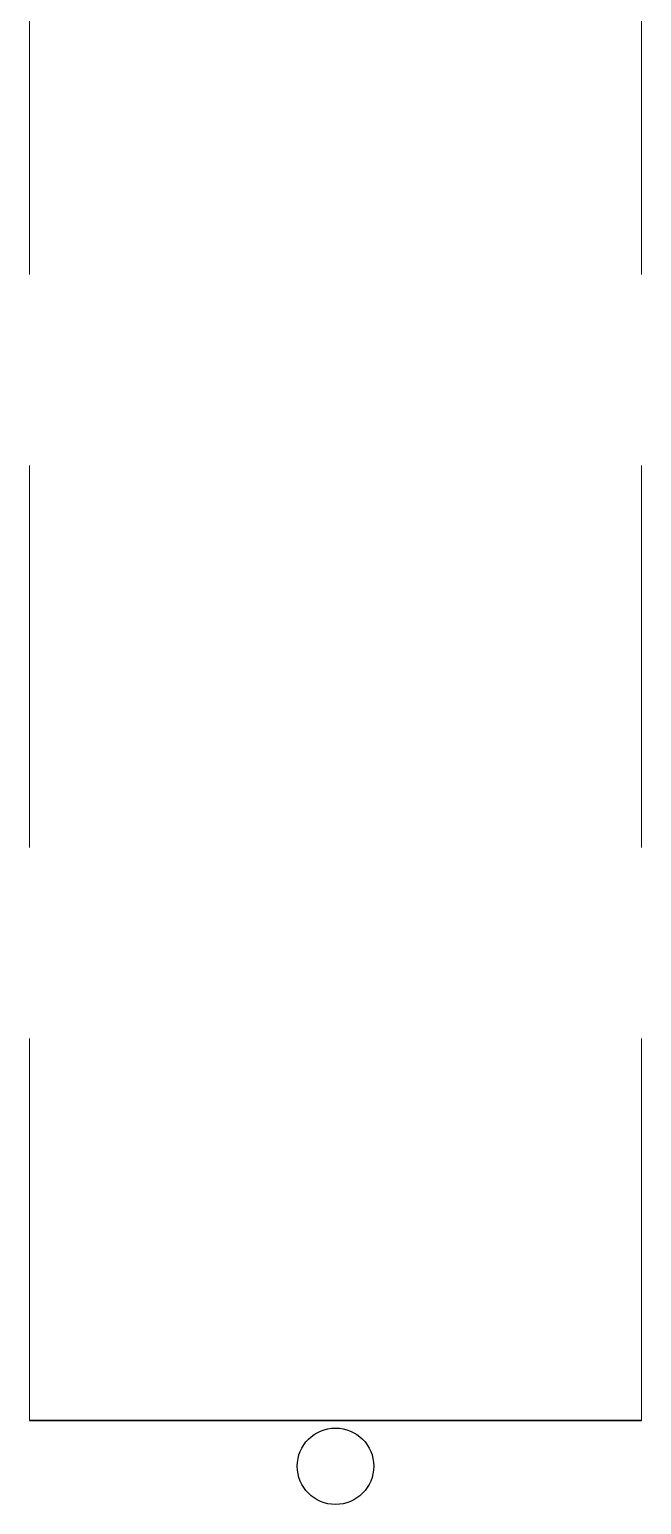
# Model space of a CAD drawing. Header units: metres. Extents: x -4.2 to 85, y -21.1 to 42.
# Drawn here: x 25.331 to 25.731, y 19.415 to 20.38 of the extents above; entities that cross this region are included whole.
import ezdxf

# ---------------------------------------------------------------- set-up
doc = ezdxf.new("R2010")
doc.units = ezdxf.units.M
doc.header["$MEASUREMENT"] = 0
doc.linetypes.add('XREF ÁREAS COMUNS LILAC$0$HIDDEN', pattern=[0.375, 0.25, -0.125])
for name, color, linetype in [('XREF ÁREAS COMUNS LILAC$0$ALVENARIA01', 252, 'Continuous'), ('XREF ÁREAS COMUNS LILAC$0$ILUMINAÇÃO', 1, 'XREF ÁREAS COMUNS LILAC$0$HIDDEN'), ('XREF ÁREAS COMUNS LILAC$0$PROJECAO', 8, 'XREF ÁREAS COMUNS LILAC$0$HIDDEN')]:
    doc.layers.add(name, color=color, linetype=linetype)

msp = doc.modelspace()

# ---------------------------------------------------------------- linework, layer by layer
at = {"layer": 'XREF ÁREAS COMUNS LILAC$0$ALVENARIA01', "linetype": 'Continuous', "lineweight": 30}
msp.add_line((25.73071, 19.46963), (25.33071, 19.46963), dxfattribs=at)
at = {"layer": 'XREF ÁREAS COMUNS LILAC$0$ILUMINAÇÃO'}
msp.add_circle((25.53071, 19.43964), 0.025, dxfattribs=at)
at = {"layer": 'XREF ÁREAS COMUNS LILAC$0$PROJECAO', "linetype": 'XREF ÁREAS COMUNS LILAC$0$HIDDEN', "lineweight": 13}
for p, q in [((25.33071, 19.46963), (25.33071, 21.36963)), ((25.73071, 19.46963), (25.73071, 21.36963))]:
    msp.add_line(p, q, dxfattribs=at)

doc.saveas('drawing.dxf')
